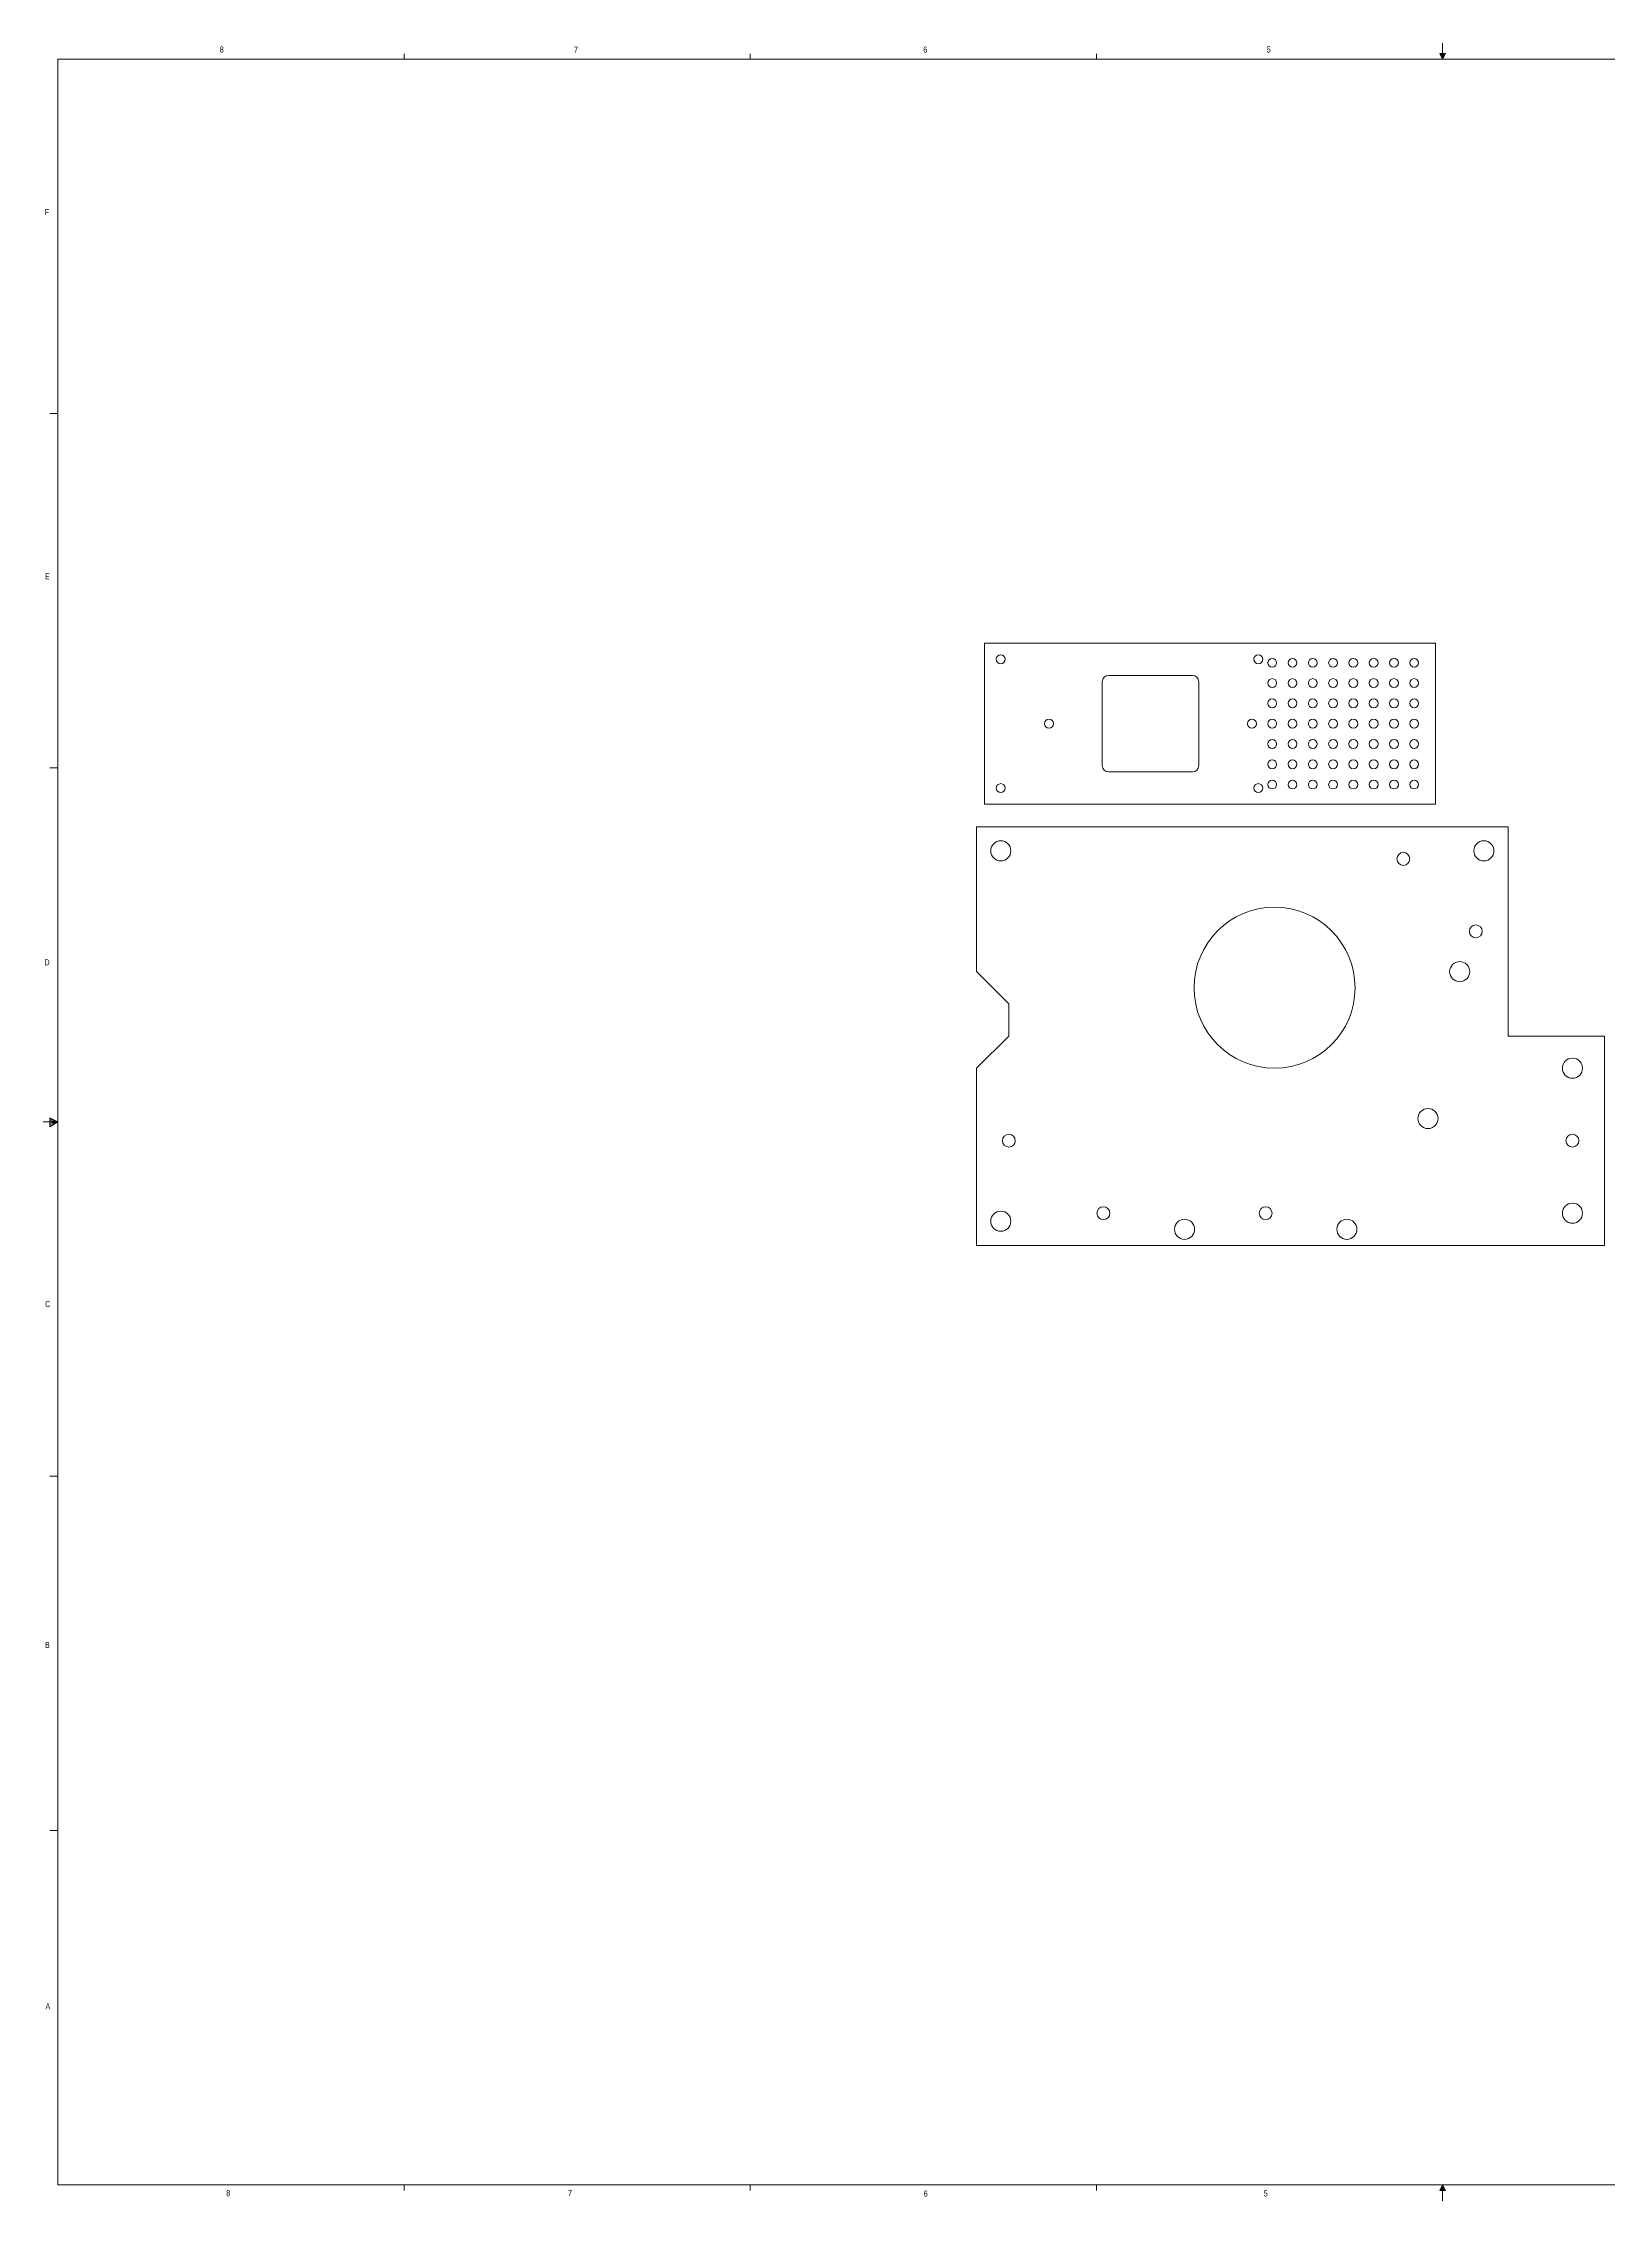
# Model space of a CAD drawing. Header units: inches. Extents: x 0.3 to 43.9, y 0.2 to 33.7.
# Drawn here: x 0.29 to 24.6, y 0.16 to 33.66 of the extents above; entities that cross this region are included whole.
import ezdxf

# ---------------------------------------------------------------- set-up
doc = ezdxf.new("R2010")
doc.units = ezdxf.units.IN
doc.header["$MEASUREMENT"] = 0
doc.styles.add('SLDTEXTSTYLE0', font='TXT', dxfattribs={"width": 0.75})

msp = doc.modelspace()

# ---------------------------------------------------------------- linework, layer by layer
at = {"color": 7, "linetype": 'Continuous', "lineweight": 0}
for p, q in [((5.898, 33.411), (5.898, 33.495)), ((11.273, 33.411), (11.273, 33.495)), ((16.648, 33.411), (16.648, 33.495)), ((21.981, 33.496), (22.067, 33.496)), ((22.023, 33.411), (21.981, 33.496)), ((22.023, 33.411), (21.989, 33.496)), ((22.023, 33.411), (22.009, 33.496)), ((22.023, 33.411), (22.023, 33.658)), ((22.023, 33.411), (22.036, 33.496)), ((22.023, 33.411), (22.046, 33.496)), ((22.023, 33.411), (22.067, 33.496)), ((0.523, 33.411), (43.523, 33.411)), ((0.523, 33.411), (0.523, 0.411)), ((0.523, 27.911), (0.398, 27.911)), ((0.523, 22.411), (0.398, 22.411)), ((0.523, 16.911), (0.294, 16.911)), ((0.399, 16.976), (0.399, 16.837)), ((0.523, 16.911), (0.399, 16.976)), ((0.399, 16.958), (0.523, 16.911)), ((0.399, 16.934), (0.523, 16.911)), ((0.399, 16.837), (0.523, 16.911)), ((0.399, 16.865), (0.523, 16.911)), ((0.399, 16.891), (0.523, 16.911)), ((0.523, 11.411), (0.398, 11.411)), ((0.523, 5.911), (0.398, 5.911)), ((43.523, 0.411), (0.523, 0.411)), ((5.898, 0.411), (5.898, 0.326)), ((11.273, 0.411), (11.273, 0.326)), ((16.648, 0.411), (16.648, 0.326)), ((22.023, 0.411), (21.981, 0.325)), ((22.023, 0.411), (21.989, 0.325)), ((22.023, 0.411), (22.009, 0.325)), ((22.023, 0.411), (22.023, 0.163)), ((22.023, 0.411), (22.067, 0.325)), ((22.023, 0.411), (22.046, 0.325)), ((22.023, 0.411), (22.036, 0.325)), ((21.981, 0.325), (22.067, 0.325))]:
    msp.add_line(p, q, dxfattribs=at)
at = {"color": 7, "linetype": 'Continuous', "lineweight": 15}
for p, q in [((21.912, 24.344), (14.912, 24.344)), ((14.912, 24.344), (14.912, 21.844)), ((21.912, 21.844), (21.912, 24.344)), ((18.137, 23.844), (16.837, 23.844)), ((16.737, 23.744), (16.737, 22.444)), ((18.237, 22.444), (18.237, 23.744)), ((16.837, 22.344), (18.137, 22.344)), ((14.912, 21.844), (21.912, 21.844)), ((14.788, 21.495), (14.788, 19.245)), ((23.038, 21.495), (14.788, 21.495)), ((23.038, 18.245), (23.038, 21.495)), ((15.288, 18.745), (14.788, 19.245)), ((15.288, 18.245), (15.288, 18.745)), ((14.788, 17.745), (15.288, 18.245)), ((24.538, 18.245), (23.038, 18.245)), ((24.538, 14.995), (24.538, 18.245)), ((14.788, 17.745), (14.788, 14.995)), ((14.788, 14.995), (24.538, 14.995))]:
    msp.add_line(p, q, dxfattribs=at)
for centre, radius in [((15.162, 24.094), 0.0689), ((19.162, 24.094), 0.0689), ((19.377, 24.039), 0.0689), ((19.377, 23.724), 0.0689), ((19.692, 24.039), 0.0689), ((19.692, 23.724), 0.0689), ((20.007, 24.039), 0.0689), ((20.007, 23.724), 0.0689), ((20.322, 24.039), 0.0689), ((20.322, 23.724), 0.0689), ((20.637, 24.039), 0.0689), ((20.637, 23.724), 0.0689), ((20.952, 24.039), 0.0689), ((20.952, 23.724), 0.0689), ((21.267, 24.039), 0.0689), ((21.267, 23.724), 0.0689), ((21.581, 24.039), 0.0689), ((21.581, 23.724), 0.0689), ((19.377, 23.409), 0.0689), ((19.692, 23.409), 0.0689), ((20.007, 23.409), 0.0689), ((20.322, 23.409), 0.0689), ((20.637, 23.409), 0.0689), ((20.952, 23.409), 0.0689), ((21.267, 23.409), 0.0689), ((21.581, 23.409), 0.0689), ((15.912, 23.094), 0.0689), ((19.062, 23.094), 0.0689), ((19.377, 23.094), 0.0689), ((19.692, 23.094), 0.0689), ((20.007, 23.094), 0.0689), ((20.322, 23.094), 0.0689), ((20.637, 23.094), 0.0689), ((20.952, 23.094), 0.0689), ((21.267, 23.094), 0.0689), ((21.581, 23.094), 0.0689), ((19.377, 22.779), 0.0689), ((19.692, 22.779), 0.0689), ((20.007, 22.779), 0.0689), ((20.322, 22.779), 0.0689), ((20.637, 22.779), 0.0689), ((20.952, 22.779), 0.0689), ((21.267, 22.779), 0.0689), ((21.581, 22.779), 0.0689), ((19.377, 22.464), 0.0689), ((19.692, 22.464), 0.0689), ((20.007, 22.464), 0.0689), ((20.322, 22.464), 0.0689), ((20.637, 22.464), 0.0689), ((20.952, 22.464), 0.0689), ((21.267, 22.464), 0.0689), ((21.581, 22.464), 0.0689), ((15.162, 22.094), 0.0689), ((19.162, 22.094), 0.0689), ((19.377, 22.149), 0.0689), ((19.692, 22.149), 0.0689), ((20.007, 22.149), 0.0689), ((20.322, 22.149), 0.0689), ((20.637, 22.149), 0.0689), ((20.952, 22.149), 0.0689), ((21.267, 22.149), 0.0689), ((21.581, 22.149), 0.0689), ((15.163, 21.12), 0.156), ((22.663, 21.12), 0.156), ((21.413, 20.995), 0.1), ((19.413, 18.995), 1.25), ((22.538, 19.87), 0.1), ((22.288, 19.245), 0.156), ((24.038, 17.745), 0.156), ((21.795, 16.964), 0.156), ((15.288, 16.62), 0.1), ((24.038, 16.62), 0.1), ((15.163, 15.37), 0.156), ((16.756, 15.495), 0.1), ((19.276, 15.495), 0.1), ((24.038, 15.495), 0.156), ((18.016, 15.245), 0.156), ((20.536, 15.245), 0.156)]:
    msp.add_circle(centre, radius, dxfattribs=at)
for centre, start, end in [((16.837, 23.744), 90, 180), ((18.137, 23.744), 0, 90), ((16.837, 22.444), 180, 270), ((18.137, 22.444), 270, 0)]:
    msp.add_arc(centre, 0.1, start, end, dxfattribs=at)

# ---------------------------------------------------------------- texts
at = {"color": 7, "linetype": 'Continuous', "lineweight": 0, "char_height": 0.0938, "attachment_point": 1, "style": 'SLDTEXTSTYLE0'}
for s, insert in [('8', (3.036, 33.607)), ('7', (8.536, 33.605)), ('6', (13.96, 33.606)), ('5', (19.291, 33.607)), ('F', (0.318, 31.084)), ('E', (0.322, 25.428)), ('D', (0.313, 19.436)), ('C', (0.325, 14.132)), ('B', (0.322, 8.84)), ('A', (0.33, 3.231)), ('8', (3.136, 0.329)), ('7', (8.444, 0.332)), ('6', (13.966, 0.323)), ('5', (19.245, 0.325))]:
    msp.add_mtext(s, dxfattribs=dict(at, insert=insert))

doc.saveas('drawing.dxf')
